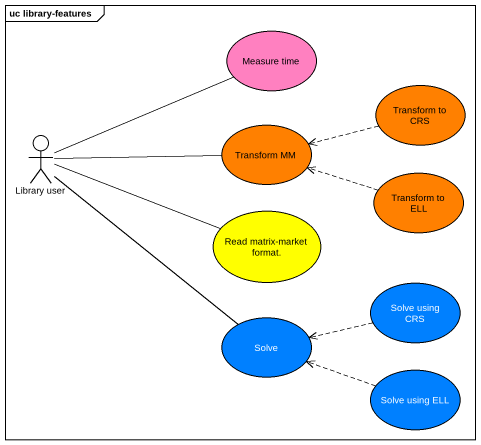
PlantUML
@startuml
mainframe uc library-features
usecase "Measure time" as Measure_time #FF80C0
usecase "Transform to CRS" as Transform_to_CRS #FF8000
actor "Library user" as Library_user
usecase "Transform MM" as Transform_MM #FF8000
usecase "Transform to ELL" as Transform_to_ELL #FF8000
usecase "Read matrix-market format." as Read_matrix_market_format #FFFF00
usecase "Solve using CRS" as Solve_using_CRS #0080FF
usecase Solve #0080FF
usecase "Solve using ELL" as Solve_using_ELL #0080FF
Transform_to_CRS .left.> Transform_MM
Library_user -up- Measure_time
Library_user -right- Transform_MM
Library_user -right- Read_matrix_market_format
Library_user -right- Solve
Transform_to_ELL .left.> Transform_MM
Solve_using_CRS .left.> Solve
Solve_using_ELL .left.> Solve
@enduml
